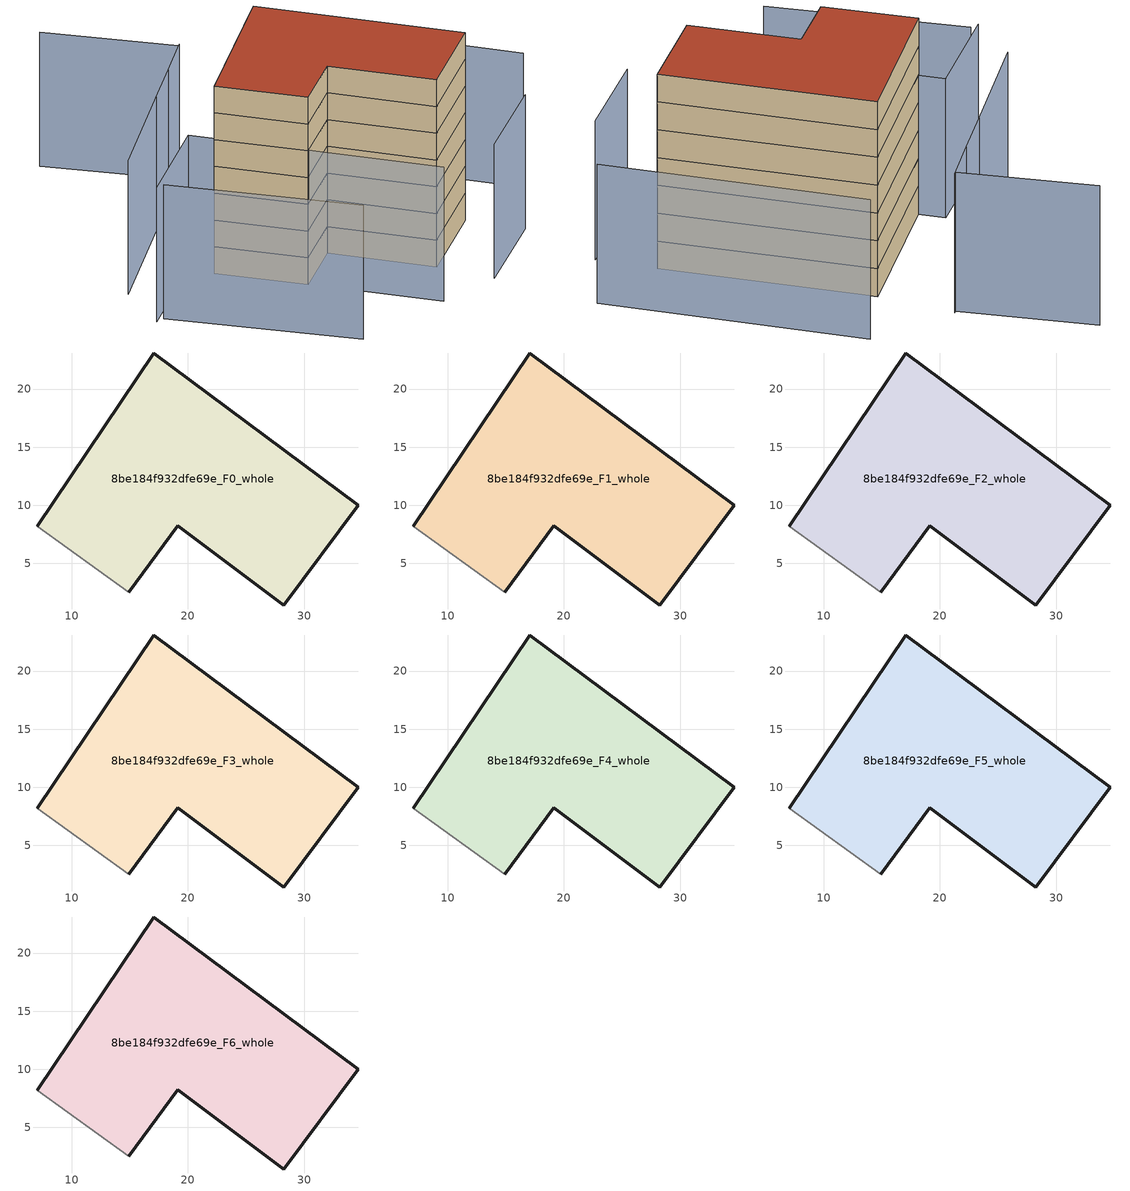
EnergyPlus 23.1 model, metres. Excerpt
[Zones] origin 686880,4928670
8be184f932dfe69e_F0_whole
 floor ground (EU_floor_Construction): 34.64,9.99 28.26,1.43 19.15,8.23 14.91,2.54 7.06,8.22 17.06,23.1 z0
 wall outside (EU_wall_Construction): 14.91,2.54 19.15,8.23 28.26,1.43 34.64,9.99 17.06,23.1 7.06,8.22 z0:3
 wall adiabatic (EU_wall_Construction): 7.06,8.22 14.91,2.54 z0:3
8be184f932dfe69e_F1_whole
 floor to 8be184f932dfe69e_F0_whole (EU_floor_Construction): 34.64,9.99 28.26,1.43 19.15,8.23 14.91,2.54 7.06,8.22 17.06,23.1 z3
 wall outside (EU_wall_Construction): 14.91,2.54 19.15,8.23 28.26,1.43 34.64,9.99 17.06,23.1 7.06,8.22 z3:6
 wall adiabatic (EU_wall_Construction): 7.06,8.22 14.91,2.54 z3:6
8be184f932dfe69e_F2_whole
 floor to 8be184f932dfe69e_F1_whole (EU_floor_Construction): 34.64,9.99 28.26,1.43 19.15,8.23 14.91,2.54 7.06,8.22 17.06,23.1 z6
 wall outside (EU_wall_Construction): 14.91,2.54 19.15,8.23 28.26,1.43 34.64,9.99 17.06,23.1 7.06,8.22 z6:9
 wall adiabatic (EU_wall_Construction): 7.06,8.22 14.91,2.54 z6:9
8be184f932dfe69e_F3_whole
 floor to 8be184f932dfe69e_F2_whole (EU_floor_Construction): 34.64,9.99 28.26,1.43 19.15,8.23 14.91,2.54 7.06,8.22 17.06,23.1 z9
 wall outside (EU_wall_Construction): 14.91,2.54 19.15,8.23 28.26,1.43 34.64,9.99 17.06,23.1 7.06,8.22 z9:12
 wall adiabatic (EU_wall_Construction): 7.06,8.22 14.91,2.54 z9:12
8be184f932dfe69e_F4_whole
 floor to 8be184f932dfe69e_F3_whole (EU_floor_Construction): 34.64,9.99 28.26,1.43 19.15,8.23 14.91,2.54 7.06,8.22 17.06,23.1 z12
 wall outside (EU_wall_Construction): 14.91,2.54 19.15,8.23 28.26,1.43 34.64,9.99 17.06,23.1 7.06,8.22 z12:15
 wall adiabatic (EU_wall_Construction): 7.06,8.22 14.91,2.54 z12:15
8be184f932dfe69e_F5_whole
 floor to 8be184f932dfe69e_F4_whole (EU_floor_Construction): 34.64,9.99 28.26,1.43 19.15,8.23 14.91,2.54 7.06,8.22 17.06,23.1 z15
 wall outside (EU_wall_Construction): 14.91,2.54 19.15,8.23 28.26,1.43 34.64,9.99 17.06,23.1 7.06,8.22 z15:18
 wall adiabatic (EU_wall_Construction): 7.06,8.22 14.91,2.54 z15:18
8be184f932dfe69e_F6_whole
 floor to 8be184f932dfe69e_F5_whole (EU_floor_Construction): 34.64,9.99 28.26,1.43 19.15,8.23 14.91,2.54 7.06,8.22 17.06,23.1 z18
 wall outside (EU_wall_Construction): 14.91,2.54 19.15,8.23 28.26,1.43 34.64,9.99 17.06,23.1 7.06,8.22 z18:21
 wall adiabatic (EU_wall_Construction): 7.06,8.22 14.91,2.54 z18:21
 roof outside (EU_roof_Construction): 28.26,1.43 34.64,9.99 17.06,23.1 7.06,8.22 14.91,2.54 19.15,8.23 z21
shading: -1.2,0.87 15.71,-10.49 / 32.72,-2.9 39.52,6.07 / -2.09,0.55 5,10.07 / 5,10.07 26.18,-5.7 / 5.09,19.02 -2.57,7.07 / 11.43,28.92 8.33,24.09 / 8.33,24.09 4.99,18.86 / 42.64,14.59 20.98,31.11 / 11.25,28.65 -0.61,36.4 z0:15
[Building]
EU S2 Campaign: North Axis=0; Terrain=City; Solar Distribution=FullExterior
[Site:Location]
Bologna: Latitude=44.5; Longitude=11.25; Time Zone=1; Elevation=37
[SizingPeriod:WeatherFileDays]
AnnualSizingPeriod: Begin Month=1; Begin Day of Month=1; End Month=12; End Day of Month=31; Day of Week for Start Day=Monday; Use Weather File Daylight Saving Period=No; Use Weather File Rain and Snow Indicators=No
[MATERIAL]
EU_InternalMass_Material: Roughness=MediumRough; Thickness=0.1; Conductivity=1; Density=1800; Specific Heat=900; Thermal Absorptance=0.9; Solar Absorptance=0.7; Visible Absorptance=0.7
[MATERIAL:NOMASS] Roughness=MediumRough; Thermal Absorptance=0.9; Solar Absorptance=0.7; Visible Absorptance=0.7
Name | Thermal Resistance
EU_wall_NoMass | 0.779417
EU_roof_NoMass | 0.435466
EU_floor_NoMass | 0.588222
[CONSTRUCTION]
EU_wall_Construction: EU_wall_NoMass
EU_roof_Construction: EU_roof_NoMass
EU_floor_Construction: EU_floor_NoMass
EU_InternalMass_Construction: EU_InternalMass_Material
[ZONE] Type=1; Multiplier=1; Ceiling Height=autocalculate; Floor Area=autocalculate; Part of Total Floor Area=Yes
Name | Volume
8be184f932dfe69e_F0_whole | 905.894
8be184f932dfe69e_F1_whole; 8be184f932dfe69e_F2_whole; 8be184f932dfe69e_F3_whole; 8be184f932dfe69e_F4_whole; 8be184f932dfe69e_F5_whole; 8be184f932dfe69e_F6_whole | 905.893
[INTERNALMASS] Construction=EU_InternalMass_Construction; Surface Area=301.965
Name | Zone or ZoneList
8be184f932dfe69e_F0_whole_EU_InternalMass | 8be184f932dfe69e_F0_whole
8be184f932dfe69e_F1_whole_EU_InternalMass | 8be184f932dfe69e_F1_whole
8be184f932dfe69e_F2_whole_EU_InternalMass | 8be184f932dfe69e_F2_whole
8be184f932dfe69e_F3_whole_EU_InternalMass | 8be184f932dfe69e_F3_whole
8be184f932dfe69e_F4_whole_EU_InternalMass | 8be184f932dfe69e_F4_whole
8be184f932dfe69e_F5_whole_EU_InternalMass | 8be184f932dfe69e_F5_whole
8be184f932dfe69e_F6_whole_EU_InternalMass | 8be184f932dfe69e_F6_whole
[OTHEREQUIPMENT] Fuel Type=Electricity; Design Level Calculation Method=Watts/Area; Power per Zone Floor Area=1; Fraction Latent=0; Fraction Radiant=0; Fraction Lost=0; Carbon Dioxide Generation Rate=0; EndUse Subcategory=EU_Step8_InternalGains
Name | Zone or ZoneList or Space or SpaceList | Schedule
EU_Step8_InternalGain_8be184f932dfe69e_F0_whole_f000 | 8be184f932dfe69e_F0_whole | EU_Step8_GainSchedule_8be184f932dfe69e_F0_whole_f000
EU_Step8_InternalGain_8be184f932dfe69e_F1_whole_f000 | 8be184f932dfe69e_F1_whole | EU_Step8_GainSchedule_8be184f932dfe69e_F1_whole_f000
EU_Step8_InternalGain_8be184f932dfe69e_F2_whole_f000 | 8be184f932dfe69e_F2_whole | EU_Step8_GainSchedule_8be184f932dfe69e_F2_whole_f000
EU_Step8_InternalGain_8be184f932dfe69e_F3_whole_f000 | 8be184f932dfe69e_F3_whole | EU_Step8_GainSchedule_8be184f932dfe69e_F3_whole_f000
EU_Step8_InternalGain_8be184f932dfe69e_F4_whole_f000 | 8be184f932dfe69e_F4_whole | EU_Step8_GainSchedule_8be184f932dfe69e_F4_whole_f000
EU_Step8_InternalGain_8be184f932dfe69e_F5_whole_f000 | 8be184f932dfe69e_F5_whole | EU_Step8_GainSchedule_8be184f932dfe69e_F5_whole_f000
EU_Step8_InternalGain_8be184f932dfe69e_F6_whole_f000 | 8be184f932dfe69e_F6_whole | EU_Step8_GainSchedule_8be184f932dfe69e_F6_whole_f000
[ZONEVENTILATION:DESIGNFLOWRATE] Schedule=EU_AlwaysOn; Design Flow Rate Calculation Method=AirChanges/Hour; Air Changes per Hour=0.712058; Ventilation Type=Natural; Fan Pressure Rise=0; Fan Total Efficiency=1; Constant Term Coefficient=1; Temperature Term Coefficient=0; Velocity Term Coefficient=0; Velocity Squared Term Coefficient=0; Minimum Indoor Temperature=-100; Maximum Indoor Temperature=100; Delta Temperature=-100; Minimum Outdoor Temperature=-100; Maximum Outdoor Temperature=100; Maximum Wind Speed=40
Name | Zone or ZoneList or Space or SpaceList
EU_ConstantAir_8be184f932dfe69e_F0_whole | 8be184f932dfe69e_F0_whole
EU_ConstantAir_8be184f932dfe69e_F1_whole | 8be184f932dfe69e_F1_whole
EU_ConstantAir_8be184f932dfe69e_F2_whole | 8be184f932dfe69e_F2_whole
EU_ConstantAir_8be184f932dfe69e_F3_whole | 8be184f932dfe69e_F3_whole
EU_ConstantAir_8be184f932dfe69e_F4_whole | 8be184f932dfe69e_F4_whole
EU_ConstantAir_8be184f932dfe69e_F5_whole | 8be184f932dfe69e_F5_whole
EU_ConstantAir_8be184f932dfe69e_F6_whole | 8be184f932dfe69e_F6_whole
[HVACTEMPLATE:THERMOSTAT] Constant Heating Setpoint=20; Constant Cooling Setpoint=50
EU_HeatOnly_8be184f932dfe69e_F0_whole; EU_HeatOnly_8be184f932dfe69e_F1_whole; EU_HeatOnly_8be184f932dfe69e_F2_whole; EU_HeatOnly_8be184f932dfe69e_F3_whole; EU_HeatOnly_8be184f932dfe69e_F4_whole; EU_HeatOnly_8be184f932dfe69e_F5_whole; EU_HeatOnly_8be184f932dfe69e_F6_whole
[HVACTEMPLATE:ZONE:IDEALLOADSAIRSYSTEM] System Availability Schedule=EU_AlwaysOn; Maximum Heating Supply Air Temperature=50; Minimum Cooling Supply Air Temperature=13; Maximum Heating Supply Air Humidity Ratio=0.0156; Minimum Cooling Supply Air Humidity Ratio=0.0077; Heating Limit=NoLimit; Cooling Limit=NoLimit; Heating Availability Schedule=EU_AlwaysOn; Cooling Availability Schedule=EU_CoolingOff; Dehumidification Control Type=ConstantSensibleHeatRatio; Cooling Sensible Heat Ratio=0.7; Dehumidification Setpoint=60; Humidification Control Type=None; Humidification Setpoint=30; Outdoor Air Method=None; Outdoor Air Flow Rate per Person=0.00944; Outdoor Air Flow Rate per Zone Floor Area=0; Outdoor Air Flow Rate per Zone=0; Demand Controlled Ventilation Type=None; Outdoor Air Economizer Type=NoEconomizer; Heat Recovery Type=None; Sensible Heat Recovery Effectiveness=0.7; Latent Heat Recovery Effectiveness=0.65
Name | Template Thermostat
8be184f932dfe69e_F0_whole | EU_HeatOnly_8be184f932dfe69e_F0_whole
8be184f932dfe69e_F1_whole | EU_HeatOnly_8be184f932dfe69e_F1_whole
8be184f932dfe69e_F2_whole | EU_HeatOnly_8be184f932dfe69e_F2_whole
8be184f932dfe69e_F3_whole | EU_HeatOnly_8be184f932dfe69e_F3_whole
8be184f932dfe69e_F4_whole | EU_HeatOnly_8be184f932dfe69e_F4_whole
8be184f932dfe69e_F5_whole | EU_HeatOnly_8be184f932dfe69e_F5_whole
8be184f932dfe69e_F6_whole | EU_HeatOnly_8be184f932dfe69e_F6_whole
[SIZING:ZONE] Zone Cooling Design Supply Air Temperature Input Method=SupplyAirTemperature; Zone Cooling Design Supply Air Temperature=13; Zone Heating Design Supply Air Temperature Input Method=SupplyAirTemperature; Zone Heating Design Supply Air Temperature=50; Zone Cooling Design Supply Air Humidity Ratio=0.008; Zone Heating Design Supply Air Humidity Ratio=0.008; Cooling Design Air Flow Method=DesignDay; Cooling Design Air Flow Rate=0; Cooling Minimum Air Flow per Zone Floor Area=0.000762; Cooling Minimum Air Flow=0; Cooling Minimum Air Flow Fraction=0.2; Heating Design Air Flow Method=DesignDay; Heating Design Air Flow Rate=0; Heating Maximum Air Flow per Zone Floor Area=0.002032; Heating Maximum Air Flow=0.141576; Heating Maximum Air Flow Fraction=0.3; Account for Dedicated Outdoor Air System=No; Dedicated Outdoor Air System Control Strategy=NeutralSupplyAir; Dedicated Outdoor Air Low Setpoint Temperature for Design=autosize; Dedicated Outdoor Air High Setpoint Temperature for Design=autosize; Zone Load Sizing Method=Sensible Load Only No Latent Load; Zone Latent Cooling Design Supply Air Humidity Ratio Input Method=HumidityRatioDifference; Zone Cooling Design Supply Air Humidity Ratio Difference=0.005; Zone Latent Heating Design Supply Air Humidity Ratio Input Method=HumidityRatioDifference; Zone Humidification Design Supply Air Humidity Ratio Difference=0.005
8be184f932dfe69e_F0_whole; 8be184f932dfe69e_F1_whole; 8be184f932dfe69e_F2_whole; 8be184f932dfe69e_F3_whole; 8be184f932dfe69e_F4_whole; 8be184f932dfe69e_F5_whole; 8be184f932dfe69e_F6_whole
[SCHEDULE:CONSTANT]
Name | Hourly Value
EU_AlwaysOn | 1
EU_CoolingOff | 0
[SCHEDULE:FILE] Column Number=1; Rows to Skip at Top=0; Number of Hours of Data=8760; Column Separator=Comma; Interpolate to Timestep=No; Minutes per Item=60; Adjust Schedule for Daylight Savings=Yes
Name | File
EU_Step8_GainSchedule_8be184f932dfe69e_F0_whole_f000 | ../../schedules/8be184f932dfe69e/8be184f932dfe69e_F0_whole_f000_gain.csv
EU_Step8_GainSchedule_8be184f932dfe69e_F1_whole_f000 | ../../schedules/8be184f932dfe69e/8be184f932dfe69e_F1_whole_f000_gain.csv
EU_Step8_GainSchedule_8be184f932dfe69e_F2_whole_f000 | ../../schedules/8be184f932dfe69e/8be184f932dfe69e_F2_whole_f000_gain.csv
EU_Step8_GainSchedule_8be184f932dfe69e_F3_whole_f000 | ../../schedules/8be184f932dfe69e/8be184f932dfe69e_F3_whole_f000_gain.csv
EU_Step8_GainSchedule_8be184f932dfe69e_F4_whole_f000 | ../../schedules/8be184f932dfe69e/8be184f932dfe69e_F4_whole_f000_gain.csv
EU_Step8_GainSchedule_8be184f932dfe69e_F5_whole_f000 | ../../schedules/8be184f932dfe69e/8be184f932dfe69e_F5_whole_f000_gain.csv
EU_Step8_GainSchedule_8be184f932dfe69e_F6_whole_f000 | ../../schedules/8be184f932dfe69e/8be184f932dfe69e_F6_whole_f000_gain.csv
